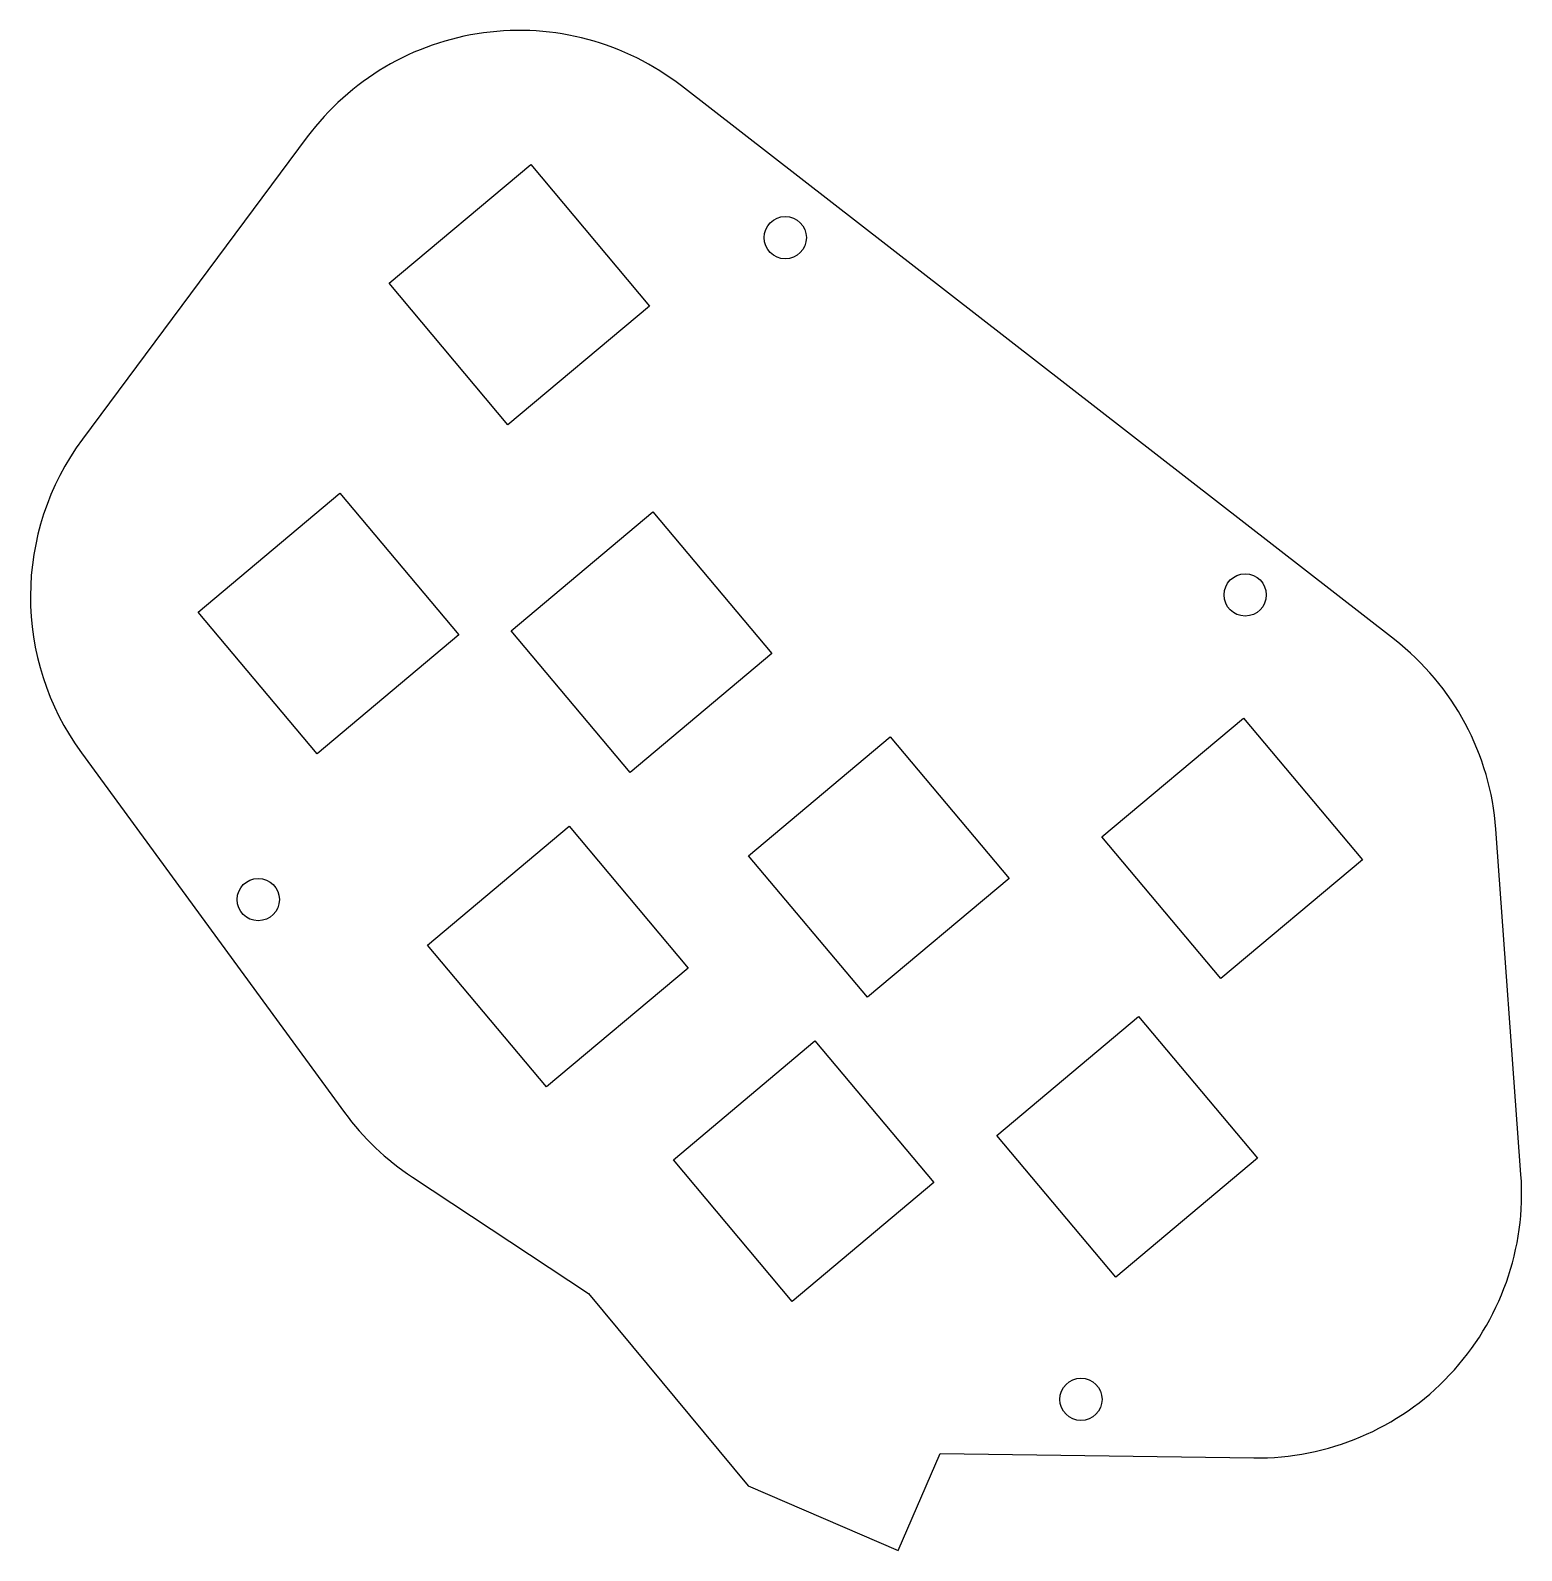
# Model space of a CAD drawing. Header units: millimetres. Extents: x -11 to 102, y -172 to -57.
import ezdxf

# ---------------------------------------------------------------- set-up
doc = ezdxf.new("R2010")
doc.units = ezdxf.units.MM
doc.layers.get('0').update_dxf_attribs({"linetype": 'CONTINUOUS'})

msp = doc.modelspace()

# ---------------------------------------------------------------- linework, layer by layer
msp.add_lwpolyline([(43.24, -166.74), (54.6, -171.65), (57.77, -164.3), (81.51, -164.63, 0.439704), (101.73, -143.18), (99.83, -117.04, 0.212606), (92.15, -102.69), (38.19, -60.79, 0.420394), (9.87, -64.65), (-7.13, -87.52, 0.328831), (-7.22, -111.26), (12.69, -138.49, 0.089386), (17.83, -143.38), (31.17, -152.18)], format="xyb", close=True)
for points in [[(26.79, -66.72), (35.78, -77.45), (25.06, -86.44), (16.06, -75.72)], [(12.34, -91.61), (21.34, -102.34), (10.62, -111.34), (1.62, -100.61)], [(36.04, -93.02), (45.03, -103.75), (34.31, -112.75), (25.31, -102.02)], [(79.02, -128.35), (70.02, -117.63), (80.74, -108.63), (89.74, -119.35)], [(54, -110.05), (62.99, -120.77), (52.27, -129.77), (43.27, -119.05)], [(29.7, -116.82), (38.7, -127.55), (27.97, -136.54), (18.97, -125.82)], [(81.78, -141.95), (71.06, -150.95), (62.06, -140.22), (72.78, -131.22)], [(57.3, -143.79), (46.57, -152.79), (37.58, -142.06), (48.3, -133.06)]]:
    msp.add_lwpolyline(points, close=True)
for centre in [(46.05, -72.27), (80.86, -99.31), (6.16, -122.37), (68.43, -160.2)]:
    msp.add_circle(centre, 1.6)

doc.saveas('drawing.dxf')
